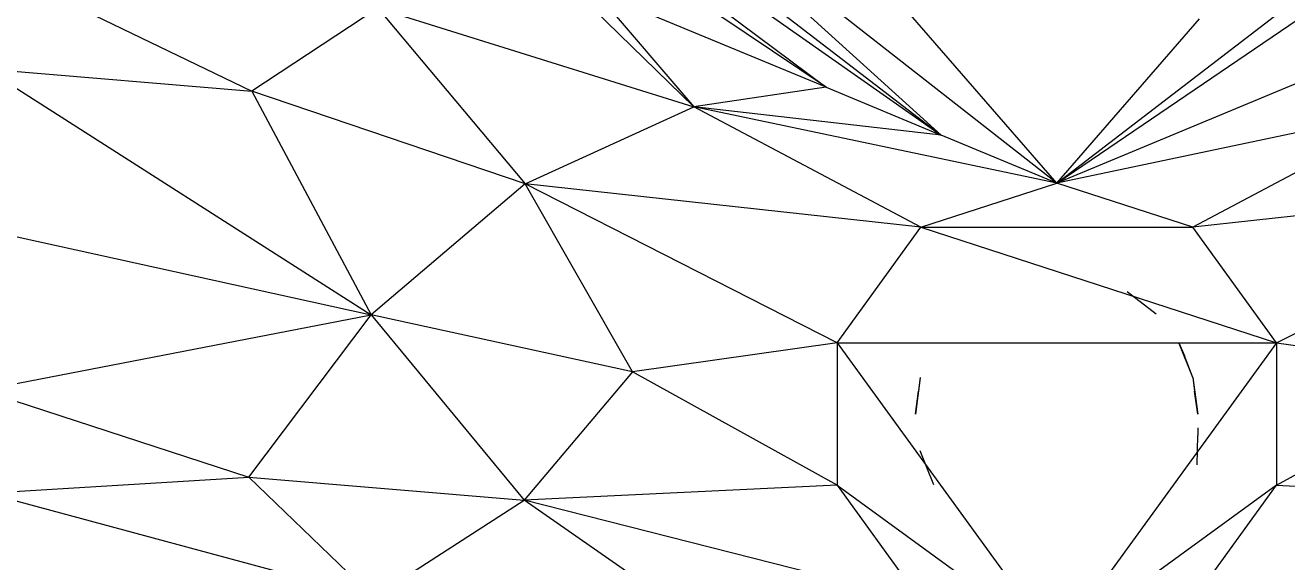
# Model space of a CAD drawing. Header units: inches. Extents: x 21753 to 28474, y -23238 to -20311.
# Drawn here: x 25514.52 to 25520.66, y -22412.6 to -22409.99 of the extents above; entities that cross this region are included whole.
import ezdxf

# ---------------------------------------------------------------- set-up
doc = ezdxf.new("R2010")
doc.units = ezdxf.units.IN
doc.header["$MEASUREMENT"] = 0
for name, color, linetype, lineweight in [('A-ANNO-DIMS', 211, 'Continuous', 9), ('A-ANNO-DIMS-192', 211, 'Continuous', 9), ('A-GENM', 13, 'Continuous', 9)]:
    doc.layers.add(name, color=color, linetype=linetype, lineweight=lineweight)
doc.styles.add('Arial_1', font='arial.ttf', dxfattribs={"height": 17.703593})
doc.dimstyles.new('Linear_-_3_32__Arial_3', dxfattribs={"dimscale": 12, "dimtxt": 18, "dimasz": 2, "dimexe": 1.5, "dimexo": 1, "dimgap": 1, "dimtad": 1, "dimrnd": 0.25, "dimzin": 1, "dimdsep": 46, "dimlunit": 4, "dimtxsty": 'Arial_1', "dimblk1": 'OBLIQUE', "dimblk2": 'OBLIQUE', "dimsah": 1, "dimcen": 0.09, "dimdle": 1.5, "dimazin": 0, "dimtfac": 1, "dimtdec": 4, "dimtix": 1, "dimtmove": 0, "dimatfit": 3, "dimfxl": 1, "dimtvp": 1, "dimtfill": 1, "dimfrac": 2, "dimtolj": 1, "dimtzin": 0, "dimarcsym": 2})

# ---------------------------------------------------------------- blocks, each defined once
blk = doc.blocks.new('Drinking_Founta_Floor Plan0')
at = {"layer": 'A-GENM'}
for p, q in [((19.4527, 22.8568), (23.437, 19.788)), ((19.3179, 22.6825), (22.8775, 20.0224)), ((19.3179, 22.6825), (23.437, 19.788)), ((22.8775, 20.0224), (19.1802, 22.5067)), ((23.9995, 19.5551), (26.5279, 21.496)), ((23.9995, 19.5551), (26.73, 21.4125)), ((23.9995, 19.5551), (21.7993, 21.2777)), ((21.7993, 21.2777), (23.437, 19.788)), ((18.8228, 20.6112), (20.0825, 20.0019)), ((21.5884, 20.557), (22.2329, 19.9271)), ((22.8775, 20.0224), (21.7525, 20.4882)), ((21.7525, 20.4882), (22.2329, 19.9271)), ((20.6948, 20.4076), (20.0825, 20.0019)), ((20.6948, 20.4076), (21.4126, 19.5507)), ((20.6948, 20.4076), (22.2329, 19.9271)), ((23.9995, 19.5551), (23.2554, 20.412)), ((23.9995, 19.5551), (24.6939, 20.3549)), ((18.7876, 20.1117), (20.0825, 20.0019)), ((18.7876, 20.1117), (20.6626, 18.9135)), ((25.2739, 20.0853), (23.9995, 19.5551)), ((22.8775, 20.0224), (22.2329, 19.9271)), ((22.8775, 20.0224), (23.437, 19.788)), ((21.4126, 19.5507), (20.0825, 20.0019)), ((20.0825, 20.0019), (20.6626, 18.9135)), ((21.4126, 19.5507), (22.2329, 19.9271)), ((23.3374, 19.3397), (22.2329, 19.9271)), ((23.9995, 19.5551), (22.2329, 19.9271)), ((23.437, 19.788), (22.2329, 19.9271)), ((25.7661, 19.9271), (23.9995, 19.5551)), ((25.7661, 19.9271), (24.6616, 19.3397)), ((23.9995, 19.5551), (23.437, 19.788)), ((21.4126, 19.5507), (20.6626, 18.9135)), ((22.9302, 18.7772), (21.4126, 19.5507)), ((23.3374, 19.3397), (21.4126, 19.5507)), ((21.9341, 18.6352), (21.4126, 19.5507)), ((23.3374, 19.3397), (23.9995, 19.5551)), ((24.6616, 19.3397), (23.9995, 19.5551)), ((26.5864, 19.5507), (24.6616, 19.3397)), ((25.0689, 18.7772), (26.5864, 19.5507)), ((22.9302, 18.7772), (23.3374, 19.3397)), ((23.3374, 19.3397), (25.0689, 18.7772)), ((23.3374, 19.3397), (24.6616, 19.3397)), ((25.0689, 18.7772), (24.6616, 19.3397)), ((18.7788, 19.328), (20.6626, 18.9135)), ((24.4829, 18.9164), (24.3423, 19.0248)), ((18.77, 18.5458), (20.6626, 18.9135)), ((20.0679, 18.1225), (20.6626, 18.9135)), ((21.9341, 18.6352), (20.6626, 18.9135)), ((20.6626, 18.9135), (21.4068, 18.0111)), ((22.9302, 18.7772), (21.9341, 18.6352)), ((22.9302, 18.7772), (22.9302, 18.0829)), ((22.9302, 18.7772), (25.0689, 18.7772)), ((22.9302, 18.7772), (23.9995, 17.3051)), ((25.0689, 18.7772), (23.9995, 17.3051)), ((24.6616, 18.6073), (24.5943, 18.7743)), ((24.5943, 18.7743), (24.6206, 18.7128)), ((25.0689, 18.7772), (25.0689, 18.0829)), ((25.0689, 18.7772), (26.065, 18.6352)), ((24.6616, 18.6073), (24.6206, 18.7128)), ((21.9341, 18.6352), (21.4068, 18.0111)), ((22.9302, 18.0829), (21.9341, 18.6352)), ((23.3345, 18.6073), (23.3111, 18.4301)), ((23.3345, 18.6073), (23.3257, 18.5414)), ((24.6616, 18.6073), (24.6851, 18.4301)), ((24.6616, 18.6073), (24.6704, 18.5414)), ((25.0689, 18.0829), (26.065, 18.6352)), ((18.77, 18.5458), (20.0679, 18.1225)), ((23.3111, 18.4301), (23.3257, 18.5414)), ((24.6851, 18.4301), (24.6704, 18.5414)), ((24.6851, 18.3627), (24.6851, 18.3246)), ((24.6821, 18.1825), (24.6851, 18.3246)), ((23.3667, 18.1693), (23.3345, 18.2514)), ((18.7964, 18.0448), (20.0679, 18.1225)), ((20.0679, 18.1225), (20.6743, 17.538)), ((20.0679, 18.1225), (21.4068, 18.0111)), ((23.4019, 18.0858), (23.3667, 18.1693)), ((22.9302, 18.0829), (21.4068, 18.0111)), ((22.9302, 18.0829), (23.9995, 17.3051)), ((22.9302, 18.0829), (23.3374, 17.5204)), ((25.0689, 18.0829), (23.9995, 17.3051)), ((24.6616, 17.5204), (25.0689, 18.0829)), ((25.0689, 18.0829), (26.5952, 18.0111)), ((18.7964, 18.0448), (20.6743, 17.538)), ((20.6743, 17.538), (21.4068, 18.0111)), ((22.2241, 17.4413), (21.4068, 18.0111)), ((23.3374, 17.5204), (21.4068, 18.0111))]:
    blk.add_line(p, q, dxfattribs=at)
blk = doc.blocks.new('Locker Rooms_Ryan_ifc-1-First Floor Plan')
at = {"lineweight": 9}
blk.add_blockref('Drinking_Founta_Floor Plan0', (25495.5386, -22430.3109), dxfattribs=at)
blk = doc.blocks.new('DIMBLOCK18-First Floor Plan')
at = {"layer": 'A-ANNO-DIMS-192'}
for p, q in [((25849.6402, -22592.4122), (25849.6402, -22281.777)), ((25511.8902, -22298.6251), (25511.8902, -22317.777)), ((25511.8902, -22299.777), (25511.8902, -22298.6251)), ((25511.8902, -22299.777), (25849.6402, -22299.777)), ((25849.6402, -22299.777), (25849.6402, -22592.4122))]:
    blk.add_line(p, q, dxfattribs=at)
at = {"layer": 'A-ANNO-DIMS-192', "lineweight": 50}
for p, q in [((25511.8902, -22299.777), (25523.8902, -22287.777)), ((25849.6402, -22299.777), (25861.6402, -22287.777)), ((25511.8902, -22299.777), (25499.8902, -22311.777)), ((25849.6402, -22299.777), (25837.6402, -22311.777))]:
    blk.add_line(p, q, dxfattribs=at)
at = {"layer": 'A-ANNO-DIMS-192', "color": 0, "insert": (25622.0575, -22264.8119), "char_height": 17.703593, "width": 140.898462, "attachment_point": 1, "line_spacing_factor": 0.938532, "style": 'Arial_1', "bg_fill": 3, "box_fill_scale": 1.25, "bg_fill_color": 0, "bg_fill_transparency": 0}
blk.add_mtext('28\' - 1 3/4"', dxfattribs=at)
blk = doc.blocks.new('_Oblique')
at = {"color": 0, "linetype": 'ByBlock', "lineweight": -2}
blk.add_line((-0.5, -0.5), (0.5, 0.5), dxfattribs=at)

msp = doc.modelspace()

# ---------------------------------------------------------------- dimensions: what is measured, and where the dimension line sits
at = {"layer": 'A-ANNO-DIMS'}
dim = msp.add_linear_dim(base=(25849.6402, -22299.777), p1=(25511.8902, -22310.6251), p2=(25849.6402, -22604.4122), dimstyle='Linear_-_3_32__Arial_3', override={"dimpost": '<>', "dimfxl": 447.644825}, dxfattribs=at)
dim.commit()
dim.dimension.update_dxf_attribs({"geometry": 'DIMBLOCK18-First Floor Plan', "text_midpoint": (25680.7652, -22278.6173)})

# ---------------------------------------------------------------- next in the draw order: block references
at = {"lineweight": 5}
msp.add_blockref('Locker Rooms_Ryan_ifc-1-First Floor Plan', (0, 0), dxfattribs=at)

doc.saveas('drawing.dxf')
